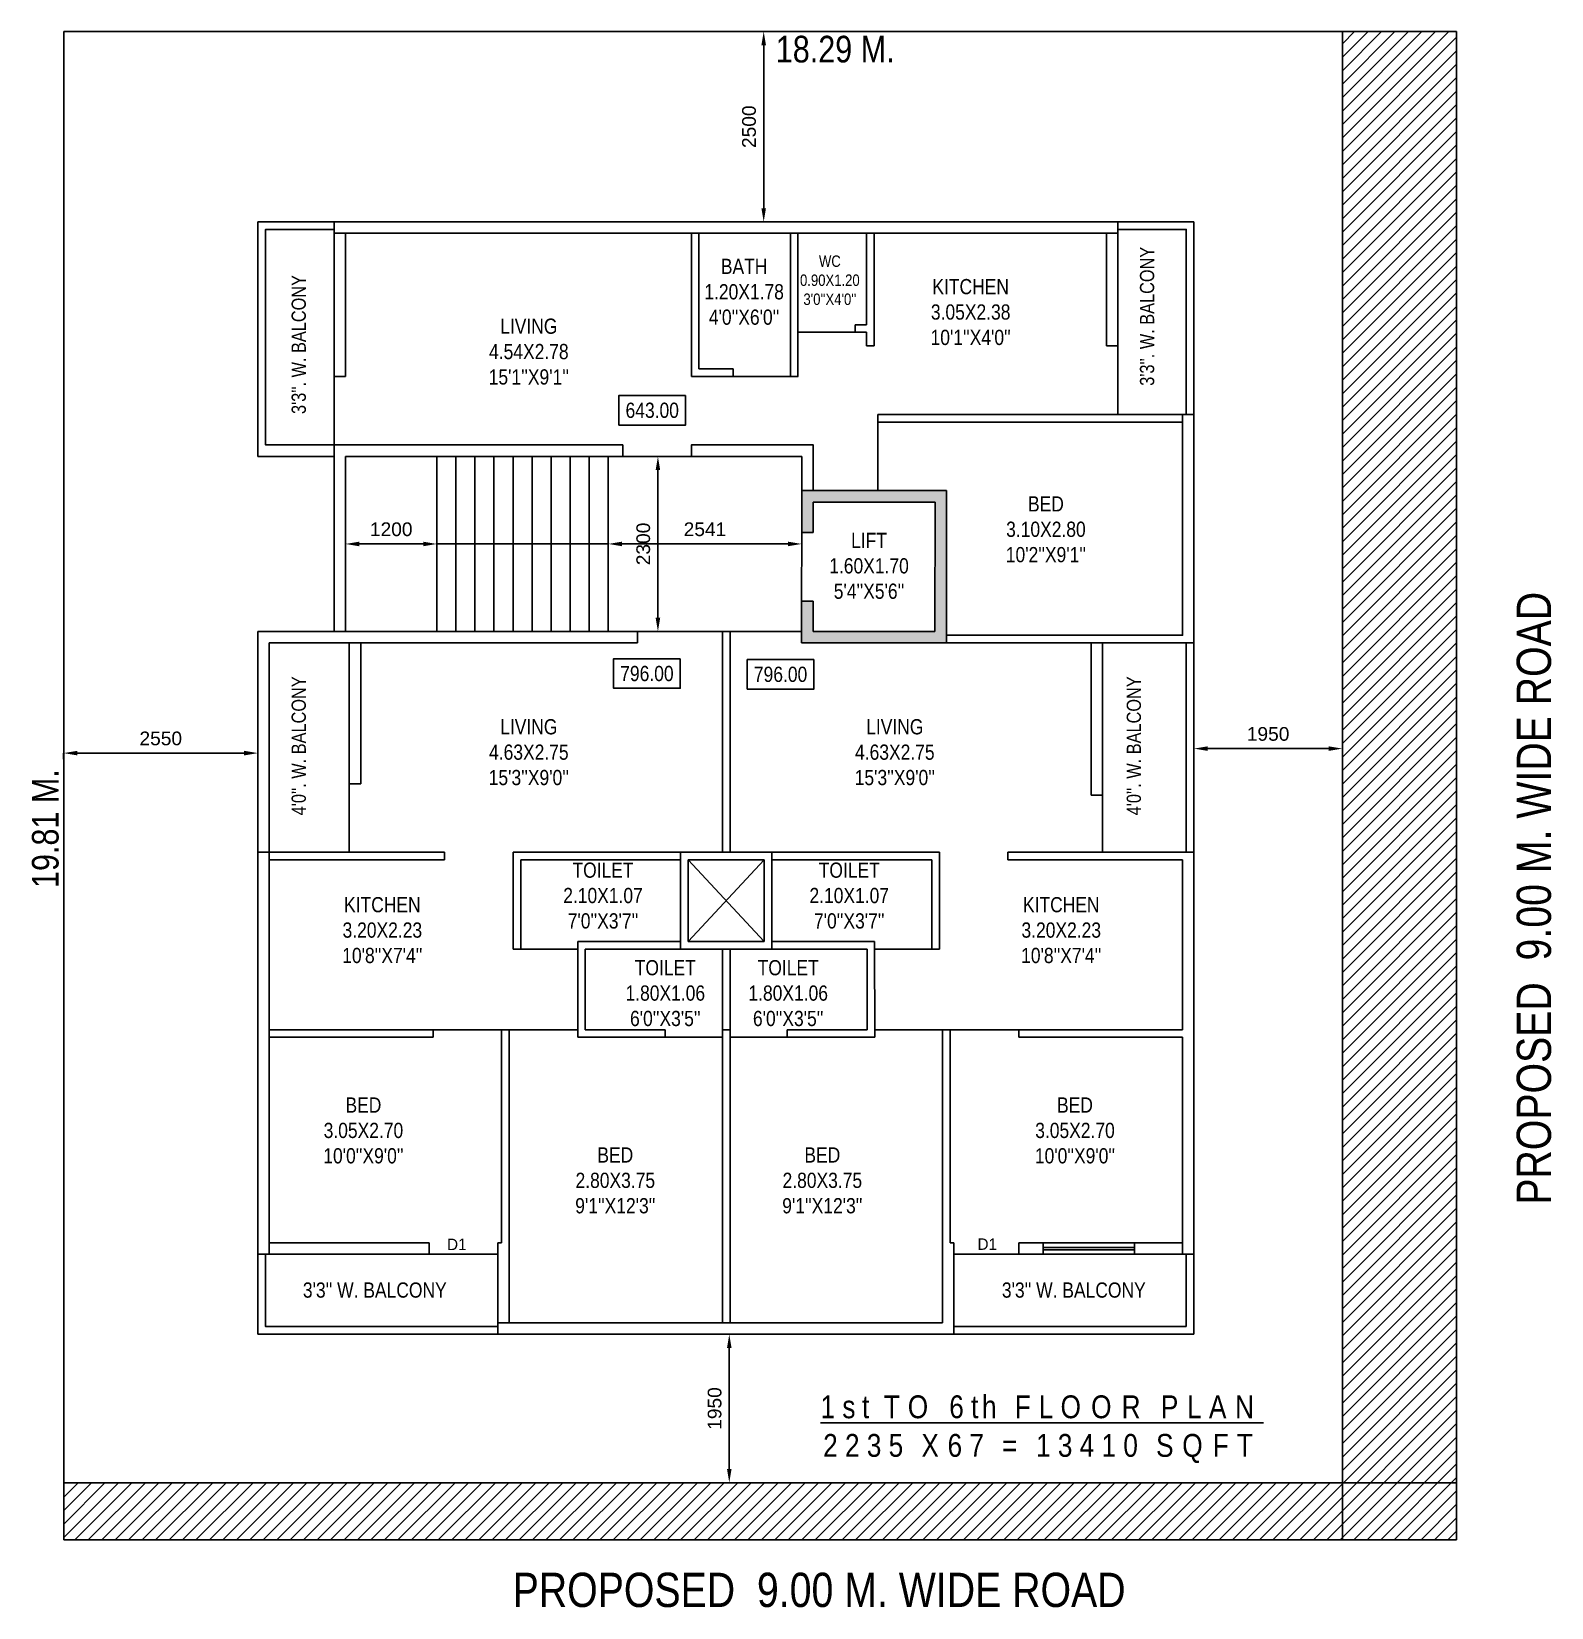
# Model space of a CAD drawing. Extents: x 2735.2 to 2755.1, y 1292.4 to 1313.1.
import ezdxf

# ---------------------------------------------------------------- set-up
doc = ezdxf.new("R2010")
doc.units = 0
doc.layers.get('0').update_dxf_attribs({"linetype": 'CONTINUOUS'})
doc.layers.get('DEFPOINTS').update_dxf_attribs({"linetype": 'CONTINUOUS'})
for name, color, linetype in [('A', 161, 'CONTINUOUS'), ('DIM', 252, 'CONTINUOUS'), ('STAPS', 8, 'CONTINUOUS'), ('TXT', 51, 'CONTINUOUS'), ('W', 185, 'CONTINUOUS'), ('WALL', 7, 'CONTINUOUS'), ('WD', 1, 'CONTINUOUS')]:
    doc.layers.add(name, color=color, linetype=linetype)
doc.styles.add('AN', font='ARIALN.TTF')
doc.styles.add('AR', font='arial.ttf')
doc.styles.add('CENTURYGOTHIC', font='GOTHIC.TTF')
doc.dimstyles.new('_BM__FOR_MM', dxfattribs={"dimtxt": 0.18, "dimasz": 0.18, "dimexe": 0.08, "dimexo": 0.3, "dimgap": 0.1, "dimtad": 1, "dimdec": 0, "dimlfac": 1000, "dimzin": 0, "dimtxsty": 'AR', "dimcen": 0.09, "dimclrd": 256, "dimclre": 256, "dimclrt": 4, "dimazin": 3, "dimtfac": 1, "dimtdec": 0, "dimtmove": 0, "dimatfit": 3, "dimtolj": 1, "dimtzin": 0})

# ---------------------------------------------------------------- blocks, each defined once
blk = doc.blocks.new('W')
at = {"layer": 'DIM', "linetype": 'CONTINUOUS'}
for p, q in [((-0.517, 1), (0.483, 1)), ((0.483, 0), (-0.517, 0))]:
    blk.add_line(p, q, dxfattribs=at)
at = {"layer": 'W', "linetype": 'CONTINUOUS'}
for p, q in [((0.483, 0.6), (-0.517, 0.6)), ((-0.517, 0.4), (0.483, 0.4))]:
    blk.add_line(p, q, dxfattribs=at)
at = {"layer": 'WALL', "color": 7}
for p, q in [((-0.517, 0), (-0.517, 1)), ((0.483, 1), (0.483, 0))]:
    blk.add_line(p, q, dxfattribs=at)
blk = doc.blocks.new('*D11')
at = {"linetype": 'CONTINUOUS'}
for p, q in [((2744.799, 1313.089), (2744.879, 1313.089)), ((2744.799, 1312.909), (2744.799, 1310.769)), ((2744.799, 1310.589), (2744.879, 1310.589))]:
    blk.add_line(p, q, dxfattribs=at)
for points in [[(2744.769, 1312.909), (2744.829, 1312.909), (2744.799, 1313.089)], [(2744.769, 1310.769), (2744.829, 1310.769), (2744.799, 1310.589)]]:
    blk.add_solid(points, dxfattribs=at)
at = {"layer": 'DEFPOINTS', "color": 0, "linetype": 'CONTINUOUS'}
for p in [(2744.752, 1313.089), (2744.752, 1310.589), (2744.799, 1310.589)]:
    blk.add_point(p, dxfattribs=at)
at = {"color": 4, "linetype": 'CONTINUOUS', "insert": (2744.607, 1311.839), "char_height": 0.18, "attachment_point": 5, "rotation": 90, "style": 'AR'}
blk.add_mtext('\\A1;2500', dxfattribs=at)
blk = doc.blocks.new('*D12')
at = {"linetype": 'CONTINUOUS'}
for p, q in [((2742.758, 1306.441), (2742.758, 1306.279)), ((2742.938, 1306.359), (2745.118, 1306.359)), ((2745.298, 1306.439), (2745.298, 1306.279))]:
    blk.add_line(p, q, dxfattribs=at)
for points in [[(2742.938, 1306.389), (2742.938, 1306.329), (2742.758, 1306.359)], [(2745.118, 1306.389), (2745.118, 1306.329), (2745.298, 1306.359)]]:
    blk.add_solid(points, dxfattribs=at)
at = {"layer": 'DEFPOINTS', "color": 0, "linetype": 'CONTINUOUS'}
for p in [(2742.758, 1306.741), (2745.298, 1306.739), (2745.298, 1306.359)]:
    blk.add_point(p, dxfattribs=at)
at = {"color": 4, "linetype": 'CONTINUOUS', "insert": (2744.028, 1306.551), "char_height": 0.18, "attachment_point": 5, "style": 'AR'}
blk.add_mtext('\\A1;2541', dxfattribs=at)
blk = doc.blocks.new('*D13')
at = {"linetype": 'CONTINUOUS'}
for p, q in [((2739.308, 1306.359), (2739.308, 1306.439)), ((2740.328, 1306.359), (2739.488, 1306.359)), ((2740.508, 1306.359), (2740.508, 1306.439))]:
    blk.add_line(p, q, dxfattribs=at)
for points in [[(2739.488, 1306.389), (2739.488, 1306.329), (2739.308, 1306.359)], [(2740.328, 1306.389), (2740.328, 1306.329), (2740.508, 1306.359)]]:
    blk.add_solid(points, dxfattribs=at)
at = {"layer": 'DEFPOINTS', "color": 0, "linetype": 'CONTINUOUS'}
for p in [(2739.308, 1306.359), (2739.308, 1306.359), (2740.508, 1306.359)]:
    blk.add_point(p, dxfattribs=at)
at = {"color": 4, "linetype": 'CONTINUOUS', "insert": (2739.908, 1306.551), "char_height": 0.18, "attachment_point": 5, "style": 'AR'}
blk.add_mtext('\\A1;1200', dxfattribs=at)
blk = doc.blocks.new('*D14')
at = {"linetype": 'CONTINUOUS'}
for p, q in [((2744.347, 1295.979), (2744.427, 1295.979)), ((2744.347, 1295.799), (2744.347, 1294.209)), ((2744.347, 1294.029), (2744.427, 1294.029))]:
    blk.add_line(p, q, dxfattribs=at)
for points in [[(2744.317, 1295.799), (2744.377, 1295.799), (2744.347, 1295.979)], [(2744.317, 1294.209), (2744.377, 1294.209), (2744.347, 1294.029)]]:
    blk.add_solid(points, dxfattribs=at)
at = {"layer": 'DEFPOINTS', "color": 0, "linetype": 'CONTINUOUS'}
for p in [(2744.302, 1295.979), (2744.302, 1294.029), (2744.347, 1294.029)]:
    blk.add_point(p, dxfattribs=at)
at = {"color": 4, "linetype": 'CONTINUOUS', "insert": (2744.155, 1295.004), "char_height": 0.18, "attachment_point": 5, "rotation": 90, "style": 'AR'}
blk.add_mtext('\\A1;1950', dxfattribs=at)
blk = doc.blocks.new('*D15')
at = {"linetype": 'CONTINUOUS'}
for p, q in [((2735.607, 1303.612), (2735.607, 1303.532)), ((2735.787, 1303.612), (2737.977, 1303.612)), ((2738.157, 1303.612), (2738.157, 1303.532))]:
    blk.add_line(p, q, dxfattribs=at)
for points in [[(2735.787, 1303.642), (2735.787, 1303.582), (2735.607, 1303.612)], [(2737.977, 1303.642), (2737.977, 1303.582), (2738.157, 1303.612)]]:
    blk.add_solid(points, dxfattribs=at)
at = {"layer": 'DEFPOINTS', "color": 0, "linetype": 'CONTINUOUS'}
for p in [(2735.607, 1303.687), (2738.157, 1303.687), (2738.157, 1303.612)]:
    blk.add_point(p, dxfattribs=at)
at = {"color": 4, "linetype": 'CONTINUOUS', "insert": (2736.882, 1303.804), "char_height": 0.18, "attachment_point": 5, "style": 'AR'}
blk.add_mtext('\\A1;2550', dxfattribs=at)
blk = doc.blocks.new('*D16')
at = {"linetype": 'CONTINUOUS'}
for p, q in [((2750.448, 1303.671), (2750.448, 1303.591)), ((2750.628, 1303.671), (2752.217, 1303.671)), ((2752.397, 1303.671), (2752.397, 1303.591))]:
    blk.add_line(p, q, dxfattribs=at)
for points in [[(2750.628, 1303.701), (2750.628, 1303.641), (2750.448, 1303.671)], [(2752.217, 1303.701), (2752.217, 1303.641), (2752.397, 1303.671)]]:
    blk.add_solid(points, dxfattribs=at)
at = {"layer": 'DEFPOINTS', "color": 0, "linetype": 'CONTINUOUS'}
for p in [(2750.448, 1303.684), (2752.397, 1303.684), (2752.397, 1303.671)]:
    blk.add_point(p, dxfattribs=at)
at = {"color": 4, "linetype": 'CONTINUOUS', "insert": (2751.422, 1303.863), "char_height": 0.18, "attachment_point": 5, "style": 'AR'}
blk.add_mtext('\\A1;1950', dxfattribs=at)
blk = doc.blocks.new('*D17')
at = {"linetype": 'CONTINUOUS'}
for p, q in [((2743.41, 1307.509), (2743.49, 1307.509)), ((2743.41, 1307.329), (2743.41, 1305.389)), ((2743.41, 1305.209), (2743.49, 1305.209))]:
    blk.add_line(p, q, dxfattribs=at)
for points in [[(2743.38, 1307.329), (2743.44, 1307.329), (2743.41, 1307.509)], [(2743.38, 1305.389), (2743.44, 1305.389), (2743.41, 1305.209)]]:
    blk.add_solid(points, dxfattribs=at)
at = {"layer": 'DEFPOINTS', "color": 0, "linetype": 'CONTINUOUS'}
for p in [(2743.399, 1307.509), (2743.399, 1305.209), (2743.41, 1305.209)]:
    blk.add_point(p, dxfattribs=at)
at = {"color": 4, "linetype": 'CONTINUOUS', "insert": (2743.218, 1306.359), "char_height": 0.18, "attachment_point": 5, "rotation": 90, "style": 'AR'}
blk.add_mtext('\\A1;2300', dxfattribs=at)

msp = doc.modelspace()

# ---------------------------------------------------------------- hatches: boundary and pattern name
at = {"linetype": 'CONTINUOUS'}
h = msp.add_hatch(dxfattribs=at)
h.set_pattern_fill('ANSI31', color=1)
h.set_pattern_definition([(45, (-682.89687, 2791.84978), (-0.0883883476, 0.0883883476), [])])
h.paths.add_polyline_path([(2752.3973, 1293.2792), (2752.3973, 1294.0292), (2735.6073, 1294.0292), (2735.6073, 1293.2792)])
h.paths.add_polyline_path([(2752.3973, 1294.0292), (2753.8973, 1294.0292), (2753.8973, 1313.0892), (2752.3973, 1313.0892)])
h.paths.add_polyline_path([(2753.8973, 1293.2792), (2753.8973, 1294.0292), (2752.3973, 1294.0292), (2752.3973, 1293.2792)])
h = msp.add_hatch(color=1, dxfattribs=at)
h.dxf.hatch_style = 1
h.paths.add_polyline_path([(2747.1992, 1307.0595), (2745.2984, 1307.0595), (2745.2979, 1306.5096), (2745.4488, 1306.5095), (2745.4491, 1306.9095), (2747.0491, 1306.9095), (2747.0479, 1305.2095), (2745.4479, 1305.2095), (2745.4482, 1305.6095), (2745.2971, 1305.6096), (2745.2966, 1305.0595), (2747.1978, 1305.0595)])

# ---------------------------------------------------------------- linework, layer by layer
at = {"color": 0, "linetype": 'CONTINUOUS'}
for p, q in [((2753.8973, 1313.0892), (2735.6073, 1313.0892)), ((2735.6073, 1313.0892), (2735.6073, 1293.2792)), ((2752.3973, 1293.2792), (2752.3973, 1313.0892)), ((2753.8973, 1293.2792), (2753.8973, 1313.0892)), ((2753.8973, 1293.2792), (2753.8973, 1313.0892)), ((2749.4473, 1310.5892), (2739.1573, 1310.5892)), ((2739.1573, 1310.5892), (2739.1573, 1308.5595)), ((2743.849, 1310.4392), (2739.309, 1310.4392)), ((2745.149, 1310.4392), (2743.949, 1310.4392)), ((2746.149, 1310.4392), (2745.249, 1310.4392)), ((2749.299, 1310.4392), (2746.249, 1310.4392)), ((2749.4473, 1308.9593), (2749.4473, 1310.5892)), ((2746.149, 1309.2388), (2745.999, 1309.2388)), ((2746.149, 1309.1388), (2745.999, 1309.1388)), ((2739.1573, 1308.5595), (2739.309, 1308.5595)), ((2750.4477, 1308.0595), (2750.4477, 1305.0595)), ((2739.1573, 1307.6595), (2739.1573, 1307.5094)), ((2742.9489, 1307.6592), (2742.9489, 1307.5092)), ((2743.8489, 1307.6592), (2743.8489, 1307.5092)), ((2739.1573, 1307.5095), (2739.1573, 1305.2095)), ((2745.2971, 1305.6096), (2745.2979, 1306.5096)), ((2745.4489, 1306.5095), (2745.2979, 1306.5096)), ((2745.4482, 1305.6095), (2745.2971, 1305.6096)), ((2739.3573, 1305.0595), (2739.3573, 1303.2092)), ((2739.5073, 1305.0595), (2739.5073, 1303.2092)), ((2744.2569, 1302.3092), (2744.2569, 1305.2095)), ((2744.3569, 1302.3092), (2744.3569, 1305.2095)), ((2749.2477, 1305.0595), (2749.2477, 1303.0592)), ((2750.4477, 1302.3092), (2750.4477, 1297.0292)), ((2741.6078, 1301.0392), (2742.3577, 1301.0386)), ((2735.6073, 1294.0292), (2753.8973, 1294.0292)), ((2735.6073, 1293.2792), (2753.8973, 1293.2792)), ((2735.6073, 1293.2792), (2753.8973, 1293.2792))]:
    msp.add_line(p, q, dxfattribs=at)
at = {"color": 1, "linetype": 'CONTINUOUS'}
for p, q in [((2738.1573, 1310.5892), (2738.1573, 1307.5095)), ((2739.1573, 1310.5892), (2738.1573, 1310.5892)), ((2738.2573, 1310.4892), (2738.2573, 1307.6595)), ((2739.1573, 1310.4892), (2738.2573, 1310.4892)), ((2749.4473, 1310.5892), (2750.4473, 1310.5892)), ((2749.4473, 1310.4892), (2750.3473, 1310.4892)), ((2750.3473, 1308.0595), (2750.3473, 1310.4892)), ((2750.4473, 1308.0595), (2750.4473, 1310.5892)), ((2745.999, 1309.1388), (2745.249, 1309.1388)), ((2749.4473, 1308.9593), (2749.4473, 1308.0593)), ((2739.1573, 1308.5595), (2739.1573, 1307.6595)), ((2744.399, 1308.5591), (2745.149, 1308.5591)), ((2746.299, 1307.959), (2746.299, 1307.0595)), ((2738.2573, 1307.6595), (2739.1573, 1307.6595)), ((2738.1573, 1307.5095), (2739.1573, 1307.5095)), ((2750.3477, 1305.0595), (2750.3477, 1302.3092)), ((2750.4477, 1305.0595), (2750.4477, 1302.3092))]:
    msp.add_line(p, q, dxfattribs=at)
at = {"color": 0, "linetype": 'CONTINUOUS'}
msp.add_lwpolyline([(2742.9489, 1307.6592), (2742.9489, 1307.5092), (2743.8489, 1307.5092), (2743.8489, 1307.6592), (2745.4497, 1307.6591), (2745.4497, 1307.0595), (2747.1992, 1307.0582), (2747.1992, 1305.1595), (2750.299, 1305.1595), (2750.2987, 1308.0594), (2750.3473, 1308.0595), (2750.3473, 1310.4892), (2749.4473, 1310.4892), (2749.4473, 1310.4392), (2739.1573, 1310.4392), (2739.1573, 1310.4892), (2738.2573, 1310.4892), (2738.2575, 1307.6595)], close=True, dxfattribs=at)
at = {"color": 1, "linetype": 'CONTINUOUS'}
msp.add_lwpolyline([(2743.144, 1305.0595), (2743.144, 1305.2095), (2744.2569, 1305.2095), (2744.2569, 1302.3092), (2743.7073, 1302.3092), (2743.7073, 1301.0392), (2744.2569, 1301.0392), (2744.2569, 1296.1292), (2741.3073, 1296.1292), (2741.3073, 1296.0792), (2738.2573, 1296.0792), (2738.2573, 1297.0292), (2738.3073, 1297.0292), (2738.3075, 1305.0595)], close=True, dxfattribs=at)
at = {"layer": 'STAPS', "color": 1, "linetype": 'CONTINUOUS'}
for points in [[(2743.7732, 1308.3089), (2742.8976, 1308.3089), (2742.8976, 1307.9205), (2743.7732, 1307.9205)], [(2743.7035, 1304.8517), (2742.8279, 1304.8517), (2742.8279, 1304.4634), (2743.7035, 1304.4634)], [(2745.4584, 1304.841), (2744.5828, 1304.841), (2744.5828, 1304.4526), (2745.4584, 1304.4526)]]:
    msp.add_lwpolyline(points, close=True, dxfattribs=at)
at = {"layer": 'WALL', "linetype": 'CONTINUOUS'}
for p, q in [((2739.309, 1310.4392), (2739.309, 1308.5595)), ((2743.849, 1310.4392), (2743.849, 1308.5592)), ((2743.949, 1310.4392), (2743.949, 1308.6591)), ((2745.149, 1310.4392), (2745.149, 1308.5591)), ((2745.249, 1310.4392), (2745.249, 1308.5591)), ((2746.149, 1310.4392), (2746.149, 1309.2388)), ((2746.249, 1310.4392), (2746.249, 1308.959)), ((2749.299, 1310.4392), (2749.299, 1308.9593)), ((2745.999, 1309.2388), (2745.999, 1309.1388)), ((2746.149, 1309.1388), (2746.149, 1308.959)), ((2749.299, 1308.9593), (2749.4473, 1308.9593)), ((2746.1489, 1308.959), (2746.249, 1308.959)), ((2744.399, 1308.5591), (2743.849, 1308.5592)), ((2744.399, 1308.6591), (2743.949, 1308.6591)), ((2744.399, 1308.6591), (2744.399, 1308.5591)), ((2745.2497, 1308.5591), (2745.149, 1308.5591)), ((2746.299, 1308.059), (2750.4477, 1308.0595)), ((2746.299, 1308.059), (2746.299, 1307.959)), ((2746.299, 1307.959), (2750.299, 1307.9594)), ((2750.299, 1307.9595), (2750.299, 1305.1595)), ((2742.9489, 1307.6592), (2739.1573, 1307.6595)), ((2739.1573, 1307.6595), (2739.1573, 1307.6595)), ((2745.4497, 1307.6591), (2743.8489, 1307.6592)), ((2743.849, 1307.6592), (2743.849, 1307.659)), ((2743.949, 1307.6591), (2743.949, 1307.659)), ((2745.299, 1307.6591), (2745.299, 1307.659)), ((2745.449, 1307.6591), (2745.449, 1307.659)), ((2745.4497, 1307.6591), (2745.4492, 1307.0595)), ((2739.3075, 1305.2095), (2739.3076, 1307.5094)), ((2745.2988, 1307.5091), (2739.3076, 1307.5094)), ((2745.2988, 1307.5091), (2745.2979, 1306.5096)), ((2745.2967, 1307.0595), (2747.1992, 1307.0595)), ((2745.4491, 1306.9095), (2745.4488, 1306.5095)), ((2745.4491, 1306.9095), (2747.0491, 1306.9095)), ((2747.0491, 1306.9095), (2747.0479, 1305.2095)), ((2747.1992, 1307.0595), (2747.1978, 1305.0595)), ((2745.2971, 1305.6096), (2745.2966, 1305.0595)), ((2745.4482, 1305.6095), (2745.4479, 1305.2095)), ((2743.144, 1305.2095), (2738.1573, 1305.2095)), ((2738.1574, 1305.0595), (2738.1573, 1305.0595)), ((2743.144, 1305.0595), (2738.3075, 1305.0595)), ((2743.144, 1305.2095), (2743.144, 1305.0595)), ((2744.3569, 1305.2095), (2744.2569, 1305.2095)), ((2745.2966, 1305.0595), (2750.4477, 1305.0595)), ((2745.2967, 1305.2095), (2745.2968, 1305.2095)), ((2745.4479, 1305.2095), (2747.0479, 1305.2095)), ((2747.1979, 1305.1595), (2750.299, 1305.1595)), ((2749.099, 1305.0595), (2749.099, 1303.0592)), ((2739.5073, 1303.2092), (2739.3573, 1303.2092)), ((2749.2477, 1303.0592), (2749.099, 1303.0592)), ((2740.6085, 1302.3092), (2738.1573, 1302.3092)), ((2738.1573, 1297.0292), (2738.1573, 1302.3092)), ((2738.3073, 1299.9792), (2738.3074, 1302.2092)), ((2740.6085, 1302.2092), (2738.3074, 1302.2092)), ((2740.6085, 1302.3092), (2740.6085, 1302.2092)), ((2741.5085, 1302.3092), (2741.5078, 1301.0392)), ((2747.1052, 1302.3092), (2741.5085, 1302.3092)), ((2741.6085, 1302.2092), (2741.6078, 1301.0392)), ((2743.7073, 1302.2092), (2741.6085, 1302.2092)), ((2743.7073, 1302.3092), (2743.7073, 1301.0392)), ((2744.8065, 1302.2092), (2743.8073, 1302.2092)), ((2743.8073, 1302.2092), (2743.8073, 1301.1392)), ((2744.8065, 1302.2092), (2744.8065, 1301.1392)), ((2744.9065, 1302.3092), (2744.9065, 1301.0392)), ((2747.0053, 1302.2092), (2744.9065, 1302.2092)), ((2747.0053, 1302.2092), (2747.006, 1301.0392)), ((2747.1052, 1302.3092), (2747.106, 1301.0392)), ((2748.0052, 1302.3098), (2748.0053, 1302.2092)), ((2750.4477, 1302.3092), (2748.0052, 1302.3092)), ((2750.299, 1302.2092), (2748.0053, 1302.2092)), ((2750.299, 1302.2092), (2750.299, 1299.9792)), ((2742.3578, 1301.1392), (2742.3568, 1299.8792)), ((2742.3578, 1301.1392), (2743.7073, 1301.1392)), ((2743.8073, 1301.1392), (2744.8065, 1301.1392)), ((2744.9065, 1301.1392), (2746.256, 1301.1392)), ((2746.256, 1301.1392), (2746.257, 1299.8792)), ((2741.5078, 1301.0392), (2741.6078, 1301.0392)), ((2742.4569, 1301.0392), (2742.4569, 1299.9792)), ((2742.4569, 1301.0392), (2746.1569, 1301.0392)), ((2744.2569, 1301.0392), (2744.2569, 1296.1292)), ((2744.3569, 1301.0392), (2744.3569, 1296.1292)), ((2746.1569, 1301.0392), (2746.1569, 1299.9792)), ((2747.006, 1301.0392), (2747.106, 1301.0392)), ((2740.4573, 1299.9792), (2738.3073, 1299.9792)), ((2738.3073, 1297.1792), (2738.3073, 1299.8792)), ((2738.3073, 1299.8792), (2740.4573, 1299.8792)), ((2740.4573, 1299.8792), (2740.4573, 1299.9792)), ((2741.3573, 1297.1792), (2741.3573, 1299.9792)), ((2741.4573, 1299.9792), (2741.3573, 1299.9792)), ((2741.4573, 1296.1292), (2741.4573, 1299.9792)), ((2742.3568, 1299.8792), (2743.5069, 1299.8792)), ((2742.3573, 1299.9792), (2742.3569, 1299.9792)), ((2742.3573, 1299.8792), (2742.3573, 1299.9792)), ((2743.5069, 1299.9792), (2742.4569, 1299.9792)), ((2743.5069, 1299.9792), (2743.5069, 1299.8792)), ((2744.3569, 1299.9792), (2744.2569, 1299.9792)), ((2744.2569, 1299.9792), (2744.3569, 1299.9792)), ((2745.1069, 1299.9792), (2745.1069, 1299.8792)), ((2745.1069, 1299.9792), (2746.1569, 1299.9792)), ((2746.257, 1299.8792), (2745.1069, 1299.8792)), ((2747.1473, 1296.1292), (2747.1473, 1299.9792)), ((2747.1473, 1299.9792), (2747.2473, 1299.9792)), ((2747.2473, 1297.1792), (2747.2473, 1299.9792)), ((2748.1473, 1299.8792), (2748.1473, 1299.9792)), ((2748.1473, 1299.9792), (2750.299, 1299.9792)), ((2750.299, 1299.8792), (2748.1473, 1299.8792)), ((2750.299, 1299.8792), (2750.299, 1297.0292)), ((2740.4073, 1297.1792), (2738.3073, 1297.1792)), ((2740.4073, 1297.0292), (2740.4073, 1297.1792)), ((2741.3573, 1297.1792), (2741.3073, 1297.1792)), ((2741.3073, 1295.9792), (2741.3073, 1297.1792)), ((2747.2473, 1297.1792), (2747.2973, 1297.1792)), ((2747.2973, 1295.9792), (2747.2973, 1297.1792)), ((2748.1473, 1297.1792), (2748.4673, 1297.1792)), ((2748.1473, 1297.0292), (2748.1473, 1297.1792)), ((2749.6673, 1297.1792), (2750.2973, 1297.1792)), ((2738.1573, 1297.0292), (2740.4073, 1297.0292)), ((2748.4673, 1297.0292), (2748.1473, 1297.0292)), ((2750.4473, 1297.0292), (2749.6673, 1297.0292)), ((2747.1473, 1296.1292), (2741.4573, 1296.1292)), ((2741.3073, 1295.9792), (2747.2973, 1295.9792))]:
    msp.add_line(p, q, dxfattribs=at)
at = {"layer": 'WALL', "color": 1, "linetype": 'CONTINUOUS'}
for p, q in [((2740.5076, 1307.5094), (2740.5076, 1305.2094)), ((2740.7576, 1307.5094), (2740.7576, 1305.2094)), ((2741.0076, 1307.5094), (2741.0076, 1305.2094)), ((2741.2576, 1307.5094), (2741.2576, 1305.2094)), ((2741.5076, 1307.5094), (2741.5076, 1305.2094)), ((2741.7576, 1307.5094), (2741.7576, 1305.2094)), ((2742.0076, 1307.5094), (2742.0076, 1305.2094)), ((2742.2576, 1307.5094), (2742.2576, 1305.2094)), ((2742.5076, 1307.5094), (2742.5076, 1305.2094)), ((2742.7576, 1307.5094), (2742.7576, 1305.2094)), ((2740.5076, 1305.8594), (2740.5076, 1306.7594)), ((2742.7576, 1306.3594), (2740.5076, 1306.3594)), ((2738.1573, 1302.3092), (2738.1574, 1305.2095)), ((2738.3074, 1302.3092), (2738.3075, 1305.0595)), ((2743.144, 1305.2095), (2744.2569, 1305.2095)), ((2744.3569, 1305.2095), (2745.2968, 1305.2095)), ((2739.3573, 1303.2092), (2739.3573, 1302.3092)), ((2749.2477, 1303.0592), (2749.2477, 1302.3092)), ((2743.8073, 1302.2092), (2744.8065, 1301.1392)), ((2743.8073, 1301.1392), (2744.8065, 1302.2092)), ((2747.006, 1301.0392), (2746.256, 1301.0392)), ((2740.4573, 1299.9792), (2741.3573, 1299.9792)), ((2741.4573, 1299.9792), (2742.3569, 1299.9792)), ((2743.5069, 1299.8792), (2744.2569, 1299.8792)), ((2745.1069, 1299.8792), (2744.3569, 1299.8792)), ((2747.1473, 1299.9792), (2746.2569, 1299.9792)), ((2747.2473, 1299.9792), (2748.1473, 1299.9792)), ((2738.1573, 1295.9792), (2738.1573, 1297.0292)), ((2738.2573, 1296.0792), (2738.2573, 1297.0292)), ((2740.4073, 1297.0292), (2741.3073, 1297.0292)), ((2748.1473, 1297.0292), (2747.2973, 1297.0292)), ((2750.3473, 1296.0792), (2750.3473, 1297.0292)), ((2750.4473, 1295.9792), (2750.4473, 1297.0292)), ((2741.3073, 1295.9792), (2738.1573, 1295.9792)), ((2741.3073, 1296.0792), (2738.2573, 1296.0792)), ((2747.2973, 1296.0792), (2750.3473, 1296.0792)), ((2747.2973, 1295.9792), (2750.4473, 1295.9792))]:
    msp.add_line(p, q, dxfattribs=at)

# ---------------------------------------------------------------- block references
at = {"layer": 'A', "xscale": -1.200000000000728, "yscale": 0.1499999999996362}
msp.add_blockref('W', (2749.0474, 1297.0292), dxfattribs=at)

# ---------------------------------------------------------------- texts
at = {"linetype": 'BYBLOCK', "width": 10.276013, "attachment_point": 2, "style": 'AN'}
for s, insert, char_height in [('18.29 M.', (2745.738, 1313.0332), 0.35), ('PROPOSED  9.00 M. WIDE ROAD', (2745.5266, 1292.8473), 0.45)]:
    msp.add_mtext(s, dxfattribs=dict(at, insert=insert, char_height=char_height))
at = {"linetype": 'BYBLOCK', "width": 10.276013, "attachment_point": 2, "rotation": 90, "style": 'AN'}
for s, insert, char_height in [('PROPOSED  9.00 M. WIDE ROAD', (2754.6866, 1301.7052), 0.45), ('19.81 M.', (2735.1902, 1302.6207), 0.35)]:
    msp.add_mtext(s, dxfattribs=dict(at, insert=insert, char_height=char_height))
at = {"color": 0, "linetype": 'BYBLOCK', "char_height": 0.3, "width": 9.888969, "attachment_point": 8, "style": 'AN'}
for s, insert in [('{\\T1.5;\\L1st TO 6th FLOOR PLAN}', (2748.4529, 1294.8724)), ('{\\T1.5;2235 X67 = 13410 SQFT}', (2748.4529, 1294.2875))]:
    msp.add_mtext(s, dxfattribs=dict(at, insert=insert))
at = {"layer": 'TXT', "linetype": 'BYBLOCK', "char_height": 0.2, "width": 1.331481, "attachment_point": 8, "style": 'AN'}
for s, insert in [('643.00', (2743.3354, 1308.0119)), ('796.00', (2743.2657, 1304.5547)), ('796.00', (2745.0206, 1304.544))]:
    msp.add_mtext(s, dxfattribs=dict(at, insert=insert))
at = {"layer": 'WALL', "char_height": 0.187, "width": 3.232385, "attachment_point": 8, "rotation": 90, "style": 'AN'}
for s, insert in [("3'3''. W. BALCONY", (2749.929, 1309.3491)), ("3'3''. W. BALCONY", (2738.7897, 1308.9783)), ("4'0''. W. BALCONY", (2738.7897, 1303.7078)), ("4'0''. W. BALCONY", (2749.7551, 1303.7078))]:
    msp.add_mtext(s, dxfattribs=dict(at, insert=insert))
at = {"layer": 'WALL', "attachment_point": 8, "style": 'AN'}
for s, insert, char_height, width in [("BATH\\P1.20X1.78\\P4'0''X6'0''", (2744.5417, 1309.235), 0.2, 2.471721), ("WC\\P0.90X1.20\\P3'0''X4'0''", (2745.6677, 1309.4958), 0.15, 3.166711), ("KITCHEN\\P3.05X2.38\\P10'1''X4'0''", (2747.5166, 1308.9691), 0.2, 2.471721), ("LIVING\\P4.54X2.78\\P15'1''X9'1''", (2741.715, 1308.4498), 0.2, 2.471721), ("BED\\P3.10X2.80\\P10'2''X9'1''", (2748.5047, 1306.1157), 0.2, 2.471721), ("LIFT\\P1.60X1.70\\P5'4''X5'6''", (2746.182, 1305.6356), 0.2, 2.471721), ("LIVING\\P4.63X2.75\\P15'3''X9'0''", (2741.715, 1303.1885), 0.2, 2.471721), ("LIVING\\P4.63X2.75\\P15'3''X9'0''", (2746.5206, 1303.1885), 0.2, 2.471721), ("TOILET\\P2.10X1.07\\P7'0''X3'7''", (2742.6889, 1301.3055), 0.2, 2.471721), ("TOILET\\P2.10X1.07\\P7'0''X3'7''", (2745.9223, 1301.3055), 0.2, 2.471721), ("KITCHEN\\P3.20X2.23\\P10'8''X7'4''", (2739.7915, 1300.8517), 0.2, 2.471721), ("KITCHEN\\P3.20X2.23\\P10'8''X7'4''", (2748.7061, 1300.8517), 0.2, 2.471721), ("TOILET\\P1.80X1.06\\P6'0''X3'5''", (2743.5069, 1300.0242), 0.2, 2.471721), ("TOILET\\P1.80X1.06\\P6'0''X3'5''", (2745.1206, 1300.0242), 0.2, 2.471721), ("BED\\P3.05X2.70\\P10'0''X9'0''", (2739.5431, 1298.2206), 0.2, 2.471721), ("BED\\P3.05X2.70\\P10'0''X9'0''", (2748.8865, 1298.2206), 0.2, 2.471721), ("BED\\P2.80X3.75\\P9'1''X12'3''", (2742.8506, 1297.5648), 0.2, 2.471721), ("BED\\P2.80X3.75\\P9'1''X12'3''", (2745.569, 1297.5648), 0.2, 2.471721), ("3'3'' W. BALCONY", (2739.6924, 1296.4571), 0.2, 2.471721), ("3'3'' W. BALCONY", (2748.8708, 1296.4571), 0.2, 2.471721)]:
    msp.add_mtext(s, dxfattribs=dict(at, insert=insert, char_height=char_height, width=width))
at = {"layer": 'WD', "char_height": 0.15, "width": 1.601514, "attachment_point": 2, "style": 'CENTURYGOTHIC'}
for insert in [(2740.769, 1297.2347), (2747.7344, 1297.238)]:
    msp.add_mtext('D1', dxfattribs=dict(at, insert=insert))

# ---------------------------------------------------------------- dimensions: what is measured, and where the dimension line sits
at = {"color": 0, "linetype": 'CONTINUOUS'}
for base, p1, p2, angle, picture, middle in [((2744.7986, 1310.5892), (2744.7523, 1313.0892), (2744.7523, 1310.5892), 90, '*D11', (2744.6067, 1311.8392)), ((2743.4096, 1305.2095), (2743.3989, 1307.5092), (2743.3989, 1305.2095), 90, '*D17', (2743.2176, 1306.3593)), ((2745.29814, 1306.35944), (2742.75759, 1306.7413), (2745.29814, 1306.73901), 0, '*D12', (2744.02787, 1306.55135)), ((2739.3075, 1306.3594), (2740.5076, 1306.3594), (2739.3075, 1306.3594), 0, '*D13', (2739.9076, 1306.5514)), ((2738.1574, 1303.6123), (2735.6073, 1303.6871), (2738.1574, 1303.687), 0, '*D15', (2736.8823, 1303.8042)), ((2752.3973, 1303.6707), (2750.4477, 1303.6843), (2752.3973, 1303.6843), 0, '*D16', (2751.4225, 1303.8626)), ((2744.3466, 1294.0292), (2744.3023, 1295.9792), (2744.3023, 1294.0292), 90, '*D14', (2744.1547, 1295.0042))]:
    dim = msp.add_linear_dim(base=base, p1=p1, p2=p2, angle=angle, dimstyle='_BM__FOR_MM', dxfattribs=at)
    dim.commit()
    dim.dimension.update_dxf_attribs({"geometry": picture, "text_midpoint": middle})

doc.saveas('drawing.dxf')
